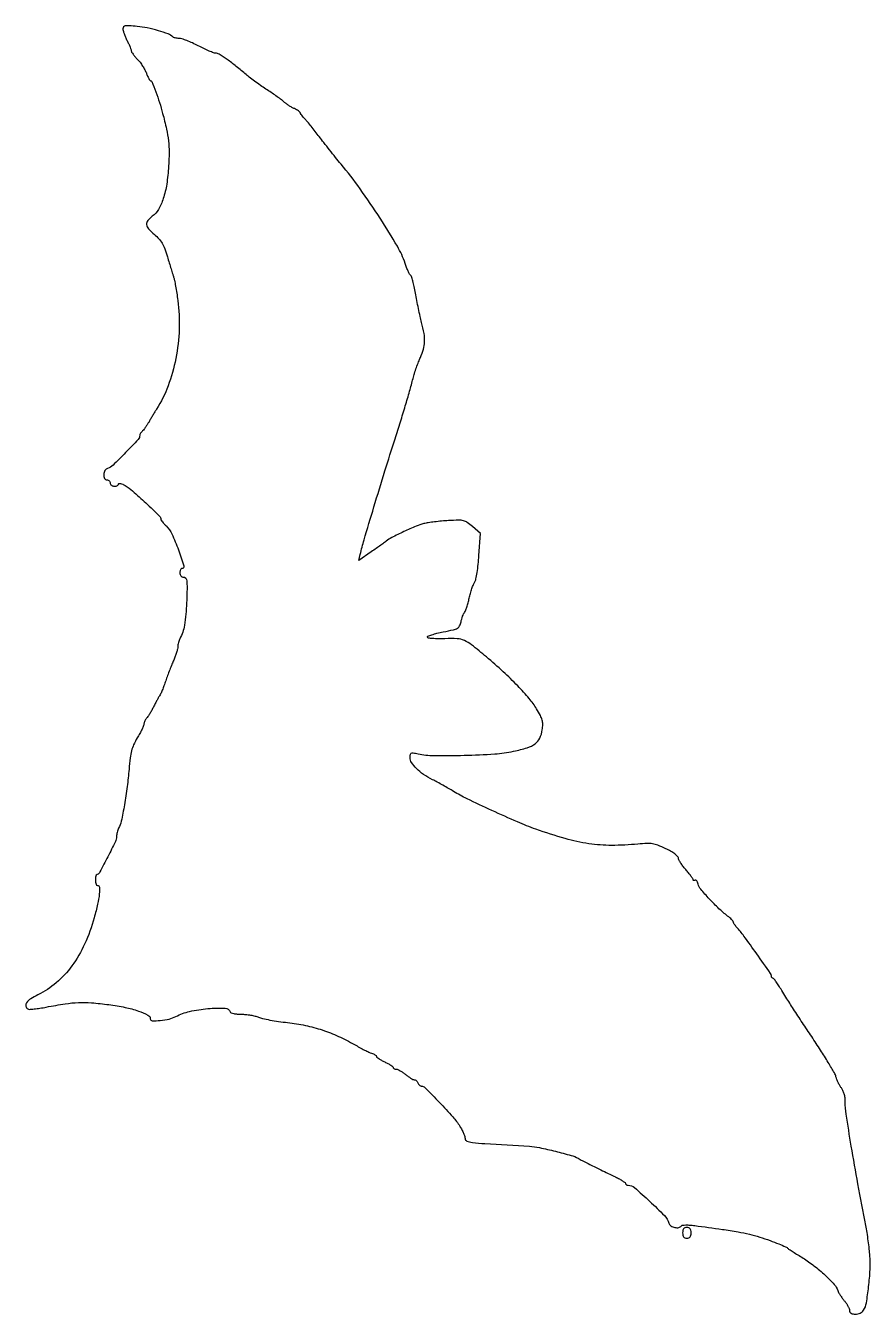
# Model space of a CAD drawing. Extents: x 0 to 400, y 0 to 610.
import ezdxf

# ---------------------------------------------------------------- set-up
doc = ezdxf.new("R2010")
doc.units = 0

msp = doc.modelspace()

# ---------------------------------------------------------------- linework, layer by layer
for points in [[(46, 608.605199, 0.069378), (46.12517, 607.707463, 0.016417), (46.5875, 606.263661, 0.016585), (47.234421, 604.624488, 0.015671), (48, 603, -0.009545), (48.76585, 601.425259, -0.011968), (49.4125, 599.935947, -0.010211), (49.895932, 598.671869, -0.086428), (50, 598.074316, 0.140486), (50.159188, 597.518937, 0.018267), (50.856886, 596.487699, 0.02011), (51.80001, 595.301095, 0.015565), (52.917058, 594.084849, -0.030653), (54.12793, 592.683895, -0.02003), (55.354355, 590.934401, -0.020158), (56.416532, 589.125882, -0.035954), (57.117946, 587.55037, 0.015786), (57.659005, 586.189989, 0.023636), (58.223575, 585.042921, 0.020456), (58.749343, 584.176737, 0.251177), (59.078963, 584, -0.308691), (59.735662, 583.551864, -0.004223), (61.557183, 578.780837, -0.011454), (63.350836, 573.601041, -0.012557), (64.847174, 568.5, -0.0108), (66.656556, 561.061886, -0.026405), (67.577607, 555.503987, -0.028508), (67.870008, 550.137034, -0.014635), (67.655476, 543.401799, -0.023152), (66.748336, 534.988348, -0.04075), (65.119902, 528.191564, -0.051043), (62.837542, 523.061562, -0.103758), (59.91616, 519.779894, 0.061306), (57.749641, 517.724439, 0.205474), (57.213196, 515.886144, 0.155548), (58.134523, 513.877225, 0.032106), (60.970167, 511.13865, -0.033835), (63.073241, 509.093479, -0.051419), (64.571761, 507.033743, -0.042696), (65.794645, 504.442078, -0.016112), (67.06907, 500.63865, 0.000937), (67.948787, 497.722285, 0.00099), (68.823443, 494.862604, 0.000944), (69.586774, 492.400988, 0.004508), (70.038012, 491, -0.030673), (70.426881, 489.533973, -0.005358), (70.959262, 486.723984, -0.005798), (71.510981, 483.40917, -0.005173), (72.00842, 479.953989, -0.04225), (72.664702, 466.346122, -0.039062), (71.068888, 452.450702, -0.040276), (67.428093, 439.444258, -0.054159), (61.983171, 428.5, 0.004347), (61.126659, 427.137399, 0.002652), (60.137862, 425.514363, 0.002657), (59.174956, 423.895383, 0.004708), (58.400737, 422.548897, -0.013365), (57.664675, 421.318563, -0.011425), (56.825768, 420.062147, -0.011576), (56.010394, 418.95485, -0.031893), (55.370325, 418.227468, 0.024429), (54.845808, 417.64903, 0.027583), (54.402533, 417.044312, 0.028407), (54.087636, 416.495097, 0.116472), (54, 416.123989, -0.188523), (53.237734, 414.174158, -0.006051), (47.319817, 407.915789, -0.008136), (41.365794, 401.966769, -0.115858), (38.803095, 400.437505, 0.19422), (37.538108, 399.391347, 0.11056), (36.989185, 397.452591, 0.132758), (37.360077, 395.697746, 0.281754), (38.5, 395, -0.099038), (39.072457, 394.885486, -0.097945), (39.559375, 394.559375, -0.097945), (39.885486, 394.072457, -0.099038), (40, 393.5, 0.130775), (40.153209, 392.924246, 0.10214), (40.583333, 392.4375, 0.08892), (41.230589, 392.111864, 0.072314), (42, 392, 0.050855), (42.765281, 392.078039, 0.070808), (43.4125, 392.310357, 0.090901), (43.847695, 392.65324, 0.182534), (44, 393.056536, -0.386801), (44.239859, 393.320202, -0.082962), (44.913486, 393.272257, -0.048333), (45.916334, 392.925176, -0.024101), (47.110525, 392.306536, -0.049524), (50.629819, 389.766699, -0.007972), (56.885277, 384.054389, -0.003465), (63.369006, 377.855788, -0.19777), (64.017277, 376.366065, 0.140048), (64.160953, 375.898673, 0.020245), (64.743823, 375.077031, 0.021633), (65.533929, 374.140409, 0.016988), (66.466364, 373.194041, -0.094647), (69.204516, 369.384641, -0.020505), (72.32633, 361.864726, -0.014617), (74.860168, 354.301114, -0.5032), (73.894689, 353, 0.208674), (73.552622, 352.85074, 0.082), (73.262815, 352.4125, 0.062472), (73.065656, 351.765669, 0.042796), (73, 351, 0.069329), (73.106502, 350.235597, 0.085423), (73.417418, 349.5875, 0.100004), (73.879116, 349.154169, 0.139486), (74.420996, 349, -0.408182), (76.343761, 347.116512, -0.017578), (76.192957, 336.728318, -0.024744), (75.13911, 326.134003, -0.090188), (72.967651, 319.763569, 0.04063), (72.596713, 318.94872, 0.024238), (72.284248, 317.929612, 0.024166), (72.070121, 316.87717, 0.038117), (72, 315.958705, -0.0576), (71.876173, 314.887393, -0.016358), (71.439759, 313.265553, -0.016247), (70.822838, 311.453016, -0.016536), (70.092795, 309.695136, 0.009753), (69.22582, 307.684939, 0.004623), (68.183264, 305.062806, 0.004579), (67.142851, 302.298968, 0.006464), (66.270466, 299.816543, -0.00709), (65.468648, 297.54402, -0.008341), (64.643078, 295.415867, -0.007458), (63.890615, 293.644294, -0.050359), (63.419748, 292.816543, 0.023613), (62.935797, 292.062534, 0.005097), (62.174521, 290.711734, 0.005308), (61.324865, 289.127936, 0.00505), (60.49449, 287.5, -0.010648), (59.640832, 285.871717, -0.010756), (58.721392, 284.28683, -0.010608), (57.862619, 282.942322, -0.042266), (57.252412, 282.178571, 0.045374), (56.773052, 281.5709, 0.035952), (56.367896, 280.838596, 0.037091), (56.089837, 280.098349, 0.071415), (56, 279.472578, -0.099745), (55.835476, 278.65606, -0.011504), (55.067577, 276.939614, -0.013487), (54.041311, 274.922528, -0.010623), (52.825793, 272.794006, 0.025411), (51.111574, 269.574776, 0.045052), (50.085769, 266.750989, 0.035215), (49.438462, 263.348646, 0.010069), (48.915487, 258, -0.013113), (48.061986, 249.787401, -0.010908), (46.73602, 241.107617, -0.008756), (45.246888, 233.402752, -0.07086), (44.016105, 230.030092, 0.035051), (43.626804, 229.161428, 0.023191), (43.298481, 228.11809, 0.023363), (43.072949, 227.069144, 0.04129), (43, 226.18728, -0.112011), (42.441329, 223.724752, -0.006175), (38.919725, 216.590583, -0.004567), (35.15752, 209.364393, -0.176323), (33.826094, 208.166667, 0.258271), (33.158871, 207.34456, 0.05253), (33.020273, 205.404429, 0.05507), (33.288477, 203.55056, 0.341713), (34, 203, -0.394956), (34.91617, 202.142553, -0.042089), (34.858913, 198.950402, -0.030504), (34.071579, 194.164597, -0.012056), (32.432549, 187.69584, -0.03802), (27.90595, 175.22815, -0.05157), (21.882313, 164.883982, -0.057184), (14.46699, 156.837692, -0.067594), (5.800204, 151.197109, 0.031735), (2.364117, 149.295699, 0.095595), (0.430226, 147.459529, 0.205567), (0.077262, 145.844895, 0.209735), (1.008308, 144.494865, 0.155281), (1.735991, 144.312563, 0.009501), (3.994547, 144.49734, 0.013414), (6.719174, 144.846512, 0.009483), (9.758308, 145.378378, -0.010024), (18.707914, 146.934636, -0.028219), (25.029429, 147.541456, -0.029976), (31.164257, 147.414699, -0.012567), (39.382897, 146.542517, -0.01836), (47.101379, 145.23684, -0.031521), (53.392517, 143.513902, -0.034145), (57.888767, 141.620348, -0.283211), (59, 139.815859, 0.408058), (59.867494, 138.929899, 0.02799), (63.726932, 139.064658, 0.033429), (67.951455, 139.736441, 0.066968), (71.110739, 140.919366, -0.068253), (77.584848, 143.324591, -0.033713), (86.274074, 144.655766, -0.027542), (94.373525, 144.895154, -0.315792), (96.800549, 143.098354, 0.234021), (97.224702, 142.670897, 0.030817), (98.493424, 142.322641, 0.030518), (100.152317, 142.079958, 0.021064), (102.049406, 142, -0.024313), (104.159269, 141.897343, -0.018281), (106.462495, 141.587337, -0.018589), (108.611782, 141.134792, -0.039903), (110.216073, 140.59519, 0.046067), (112.11968, 139.98088, 0.00921), (115.619721, 139.2653, 0.009666), (119.739287, 138.583909, 0.008881), (124, 138.040618, -0.024989), (132.407573, 136.692146, -0.027053), (140.414346, 134.535631, -0.027107), (148.127142, 131.531809, -0.025296), (155.655411, 127.649102, 0.007092), (158.058029, 126.297072, 0.007596), (160.44409, 125.04517, 0.007258), (162.524503, 124.031261, 0.035117), (163.75, 123.557678, -0.029377), (164.611553, 123.236045, -0.040239), (165.339062, 122.841937, -0.04561), (165.852515, 122.436772, -0.205726), (166, 122.093494, 0.230675), (166.192776, 121.697875, 0.01797), (167.17163, 120.987137, 0.021628), (168.460367, 120.199065, 0.014702), (169.988527, 119.410881, -0.014181), (171.517537, 118.624275, -0.020877), (172.808794, 117.841009, -0.01699), (173.794773, 117.135654, -0.229019), (173.988527, 116.75, 0.181403), (174.100979, 116.463647, 0.08924), (174.414717, 116.220313, 0.069913), (174.877834, 116.055409, 0.050662), (175.423275, 116, -0.105371), (176.161041, 115.842776, -0.024333), (177.301218, 115.265625, -0.02408), (178.575726, 114.456957, -0.021493), (179.817631, 113.5, 0.017306), (181.038505, 112.542857, 0.020904), (182.249959, 111.734375, 0.020054), (183.309699, 111.146348, 0.117151), (183.925741, 111, -0.114655), (184.403344, 110.889021, -0.065765), (184.897851, 110.559375, -0.06029), (185.333539, 110.073558, -0.061129), (185.638374, 109.5, 0.058181), (185.938924, 108.926397, 0.059048), (186.36226, 108.440625, 0.065087), (186.838472, 108.110607, 0.119571), (187.294373, 108, -0.200393), (189.033011, 107.274025, -0.003973), (195.868219, 100.249733, -0.009374), (202.197102, 93.388529, -0.040827), (205.516925, 88.97319, -0.019302), (206.467378, 87.330367, -0.020339), (207.270597, 85.647099, -0.020471), (207.84176, 84.146156, -0.080845), (208, 83.173891, 0.308804), (208.829975, 81.958186, 0.063164), (211.491262, 81.288331, 0.014804), (217.406771, 80.749624, 0.000621), (238.5, 79.483171, -0.037027), (243.183693, 78.857744, -0.009127), (250.752083, 77.125344, -0.007676), (258.226331, 75.148009, -0.061686), (261.5, 73.774737, 0.012315), (263.489478, 72.698755, 0.002372), (267.148827, 70.856438, 0.001985), (272.22047, 68.358246, 0.000774), (279.25, 64.943696, -0.013116), (281.070069, 64.003399, -0.019557), (282.604688, 63.078907, -0.015123), (283.785464, 62.250904, -0.236517), (284, 61.822745, 0.153858), (284.098896, 61.508966, 0.097947), (284.377379, 61.241681, 0.080475), (284.79347, 61.061326, 0.062181), (285.284695, 61, -0.179563), (288.181796, 59.924912, -0.010024), (295.464892, 53.397606, -0.012458), (302.349176, 46.645706, -0.116234), (304.467866, 43.101246, 0.169819), (305.444309, 41.800021, 0.095787), (307.283062, 41.023436, 0.100984), (309.197678, 41.009378, 0.208776), (310.403917, 41.844535, -0.237641), (310.885584, 42.140242, -0.017687), (312.472496, 42.217425, -0.021503), (314.457702, 42.158306, -0.014499), (316.712934, 41.928004, -0.001912), (329.808858, 40.154754, -0.009084), (337.278865, 38.975459, -0.015379), (342.586629, 37.86909, -0.018443), (347.5, 36.492657, -0.007267), (352.411759, 34.840088, -0.011652), (356.546386, 33.272513, -0.010192), (359.78177, 31.881387, -0.097183), (361, 31.011286, 0.059393), (361.399054, 30.678343, 0.001706), (363.2625, 29.47532, 0.003431), (365.473165, 28.080101, 0.002352), (368, 26.525911, -0.028848), (373.196692, 22.936958, -0.022297), (378.432576, 18.466794, -0.020285), (382.772972, 14.07029, -0.108189), (384.447757, 11.164603, 0.049218), (384.848347, 10.231945, 0.016781), (385.603765, 8.964843, 0.016498), (386.536988, 7.612849, 0.018284), (387.527355, 6.372282, -0.02711), (388.472852, 5.144093, -0.027723), (389.272294, 3.82967, -0.028831), (389.83384, 2.616011, -0.094028), (389.998779, 1.75, 0.275341), (390.781708, 0.438126, 0.13042), (392.767407, -0.039374, 0.10228), (395.115622, 0.503606, 0.146398), (396.709831, 1.906973, 0.098431), (397.989179, 5.285173, 0.012791), (399.071628, 12.954966, 0.015996), (399.747544, 21.115802, 0.03069), (399.677204, 27.681289, 0.010473), (399.383319, 30.831588, 0.005644), (398.896223, 34.700129, 0.005619), (398.310803, 38.6327, 0.008795), (397.70986, 42, -0.003232), (393.981618, 61.625805, -0.004239), (390.844745, 79.599408, -0.003219), (388.448368, 94.652487, -0.037876), (388, 100.562831, 0.03385), (387.873439, 102.430107, 0.034884), (387.496106, 104.244094, 0.037178), (386.908952, 105.856862, 0.058978), (386.152491, 107.115141, -0.032216), (385.393439, 108.237357, -0.019768), (384.64069, 109.646034, -0.019789), (384.003573, 111.105288, -0.033083), (383.60031, 112.381997, 0.071666), (382.868845, 114.198091, 0.004548), (379.932365, 119.15207, 0.006604), (376.28851, 124.998128, 0.004859), (372.103229, 131.381997, -0.001777), (367.722853, 137.974455, -0.001898), (363.48556, 144.454399, -0.0018), (359.883734, 150.052514, -0.008884), (357.921779, 153.25, 0.009243), (356.567512, 155.453557, 0.014058), (355.303148, 157.310937, 0.008608), (354.194834, 158.790226, 0.23166), (353.766369, 159, -0.138318), (353.474123, 159.082423, -0.100119), (353.225121, 159.314093, -0.085824), (353.057466, 159.660599, -0.069967), (353, 160.069254, 0.15434), (352.598906, 161.337691, 0.001108), (346.08301, 170.567014, 0.004076), (340.010268, 178.982075, 0.02349), (336.557315, 183.25, -0.01919), (335.960375, 183.974999, -0.022597), (335.454425, 184.70625, -0.02225), (335.087798, 185.353181, -0.114829), (334.989663, 185.75, 0.17107), (334.842258, 186.150529, 0.020209), (334.198432, 186.867188, 0.022302), (333.33346, 187.679271, 0.016537), (332.310625, 188.5, -0.029218), (328.212922, 191.962348, -0.016409), (323.63728, 196.606126, -0.012552), (319.59765, 201.211133, -0.112744), (318.388174, 203.589529, 0.039083), (318.093052, 204.46821, 0.069839), (317.700935, 205.119981, 0.109663), (317.280928, 205.453613, 0.257049), (316.893326, 205.434072, -0.068876), (316.550028, 205.282392, -0.139123), (316.256779, 205.281796, -0.185199), (316.060287, 205.428303, -0.135865), (315.980816, 205.690983, 0.143553), (315.824357, 206.18133, 0.00905), (314.944778, 207.434141, 0.01273), (313.815639, 208.902063, 0.009081), (312.480816, 210.489071, -0.01707), (311.147163, 212.12711, -0.020813), (310.018629, 213.750188, -0.019845), (309.19401, 215.169725, -0.120041), (308.986856, 215.989071, 0.208222), (308.647742, 216.749923, 0.027495), (307.24998, 217.8941, 0.027572), (305.319037, 219.1478, 0.018268), (302.979209, 220.378457, 0.015887), (299.302829, 222.002171, 0.055165), (296.804791, 222.704046, 0.052274), (294.145445, 222.861766, 0.013252), (289.823868, 222.551303, -0.024274), (277.422363, 221.934676, -0.03657), (266.632531, 222.712523, -0.033457), (255.39779, 225.130186, -0.016535), (241.5, 229.611446, -0.015751), (232.849336, 233.031423, -0.005602), (220.704378, 238.443217, -0.005085), (208.923361, 243.997579, -0.025212), (202.5, 247.516219, 0.00631), (200.232102, 248.872385, 0.003916), (197.537822, 250.409608, 0.003928), (194.854431, 251.885306, 0.007079), (192.628757, 253.046229, -0.032139), (188.326117, 255.572307, -0.046978), (184.937199, 258.363744, -0.056744), (182.714264, 261.143681, -0.141215), (182, 263.622236, -0.04056), (182.116055, 265.050551, -0.252414), (182.549252, 265.6126, -0.146126), (183.435991, 265.728036, -0.012061), (185.75, 265.295313, 0.050176), (193.288615, 264.472472, 0.008748), (207.610213, 264.601987, 0.009578), (222.035362, 265.261599, 0.036034), (231, 266.496471, 0.023023), (237.476939, 268.184583, 0.085478), (241.221359, 270.093884, 0.122294), (243.385807, 272.741451, 0.073408), (244.574339, 276.647163, 0.033246), (244.788197, 279.237167, 0.070531), (244.538012, 281.229622, 0.055207), (243.695475, 283.363524, 0.014125), (241.865233, 286.60055, 0.040308), (238.390375, 291.432909, 0.016095), (232.910319, 297.480833, 0.014534), (226.04039, 304.187386, 0.011043), (218.143427, 311.144543, 0.007122), (211.088449, 316.918612, 0.064224), (207.679951, 318.977401, 0.091965), (204.317649, 319.770626, 0.021486), (198.5, 319.801464, -0.010448), (195.249528, 319.746948, -0.01996), (192.640987, 319.861904, -0.016654), (190.666714, 320.094477, -0.289762), (190.199323, 320.5, -0.385684), (190.418755, 320.96115, -0.016171), (192.267652, 321.65311, -0.020736), (194.707276, 322.366037, -0.012342), (197.662669, 323.021224, 0.006771), (202.567487, 324.051397, 0.073218), (204.452931, 324.77563, 0.155085), (205.442557, 325.837572, 0.060249), (206.085785, 327.76506, -0.019522), (206.41135, 329.090962, -0.018572), (206.844023, 330.410029, -0.01889), (207.313419, 331.545908, -0.060332), (207.741482, 332.243837, 0.075613), (208.200361, 333.045759, 0.012163), (208.810612, 334.746627, 0.013203), (209.432427, 336.802173, 0.01125), (209.981588, 339, -0.013229), (210.556789, 341.263909, -0.012822), (211.256351, 343.518148, -0.012836), (211.972991, 345.467928, -0.045329), (212.575008, 346.657527, 0.08785), (213.145986, 348.071299, 0.012177), (213.728094, 351.195096, 0.013454), (214.238029, 355.007316, 0.010377), (214.595495, 359.18713), (215.266067, 369.559206), (211.515706, 372.852066, 0.024671), (209.033552, 374.823421, 0.0945), (207.250223, 375.648707, 0.06733), (204.998687, 375.898591, 0.008642), (200.132673, 375.697946, 0.008278), (196.91712, 375.456164, 0.00726), (193.567098, 375.099301, 0.007315), (190.55164, 374.688879, 0.021607), (188.5, 374.287681, 0.040681), (184.827106, 373.080138, 0.009963), (179.007975, 370.489269, 0.009045), (173.324689, 367.695413, 0.056188), (170.624641, 365.898328, -0.01845), (169.895461, 365.329353, -0.001862), (168.105445, 364.046059, -0.002332), (165.958827, 362.534207, -0.001855), (163.627939, 360.921606), (157.755878, 356.891204), (158.406376, 359.695602, -0.014449), (160.215981, 366.58618, -0.001599), (164.857779, 382.203003, -0.002113), (170.05775, 399.233795, -0.002902), (174.886855, 414.5, 0.002614), (177.410138, 422.460841, 0.003056), (179.71938, 430.043861, 0.003302), (181.73786, 436.987718, 0.005144), (183.375926, 443, -0.012369), (184.076865, 445.433497, -0.008074), (184.999823, 448.20625, -0.008121), (185.98792, 450.882214, -0.015348), (186.884939, 453, 0.03836), (188.320716, 456.877088, 0.061175), (188.868402, 460.364261, 0.052032), (188.593467, 464.264091, 0.020387), (187.440689, 469.539901, -0.007898), (186.7444, 472.384017, -0.003736), (185.931935, 476.072174, -0.003702), (185.139011, 479.944956, -0.005224), (184.494176, 483.407926, 0.009167), (183.896878, 486.480754, 0.0133), (183.248318, 489.166821, 0.008859), (182.615443, 491.357515, 0.175011), (182.200943, 491.907926, -0.127915), (181.761927, 492.391121, -0.012971), (181.07145, 493.794828, -0.015563), (180.332654, 495.541867, -0.011797), (179.628159, 497.5, 0.052089), (175.965921, 505.573578, 0.010811), (167.790258, 518.86201, 0.011957), (158.282137, 532.847197, 0.018011), (149.280277, 544.517608, -0.003356), (146.732728, 547.627497, -0.002264), (143.865847, 551.208577, -0.00228), (141.12464, 554.6972, -0.004534), (138.990852, 557.490312, 0.004945), (137.106462, 559.952762, 0.004824), (135.15825, 562.398105, 0.00476), (133.406125, 564.512852, 0.017971), (132.25, 565.785766, -0.01426), (131.388319, 566.720462, -0.018812), (130.660938, 567.622463, -0.016462), (130.117979, 568.402478, -0.144793), (130, 568.801343, 0.216956), (129.842073, 569.148174, 0.027175), (129.173928, 569.668742, 0.027984), (128.265025, 570.227988, 0.019732), (127.187841, 570.75656, -0.024638), (125.958433, 571.374859, -0.01555), (124.585773, 572.209561, -0.01561), (123.284443, 573.116493, -0.027544), (122.278727, 573.954954, 0.026165), (121.098385, 574.944522, 0.006656), (119.081992, 576.421126, 0.006767), (116.730841, 578.04776, 0.006805), (114.340886, 579.607067, -0.009851), (111.802382, 581.285426, -0.006849), (109.000041, 583.275816, -0.00691), (106.362025, 585.260907, -0.014153), (104.36138, 586.902785, 0.011339), (99.693713, 590.777586, 0.015464), (95.305395, 594.039745, 0.012446), (91.556642, 596.514235, 0.14055), (89.862692, 597, -0.093254), (88.975789, 597.166865, -0.008376), (86.872721, 598.028125, -0.010666), (84.384526, 599.159557, -0.00813), (81.708422, 600.5, 0.012963), (78.967502, 601.839928, 0.014881), (76.282798, 602.971875, 0.014071), (73.964231, 603.794939, 0.078403), (72.664536, 604, -0.027758), (71.719837, 604.052487, -0.029753), (70.808787, 604.209337, -0.031135), (70.049675, 604.437712, -0.108148), (69.620696, 604.712637, 0.106667), (67.459941, 606.106374, 0.018414), (62.81564, 607.663582, 0.020816), (57.565281, 608.97665, 0.028565), (52.75, 609.686312, 0.006597), (48.899595, 609.979565, 0.055466), (47.161972, 609.896099, 0.168438), (46.329615, 609.44939, 0.188303)], [(311, 38.5, 0.044917), (311.106468, 37.317234, 0.124434), (311.45, 36.5625, 0.149477), (312.064742, 36.142566, 0.07578), (313, 36, 0.07578), (313.935258, 36.142566, 0.149477), (314.55, 36.5625, 0.124434), (314.893532, 37.317234, 0.044917), (315, 38.5, 0.044917), (314.893532, 39.682766, 0.124434), (314.55, 40.4375, 0.149477), (313.935258, 40.857434, 0.07578), (313, 41, 0.07578), (312.064742, 40.857434, 0.149477), (311.45, 40.4375, 0.124434), (311.106468, 39.682766, 0.044917)]]:
    msp.add_lwpolyline(points, format="xyb", close=True)

doc.saveas('drawing.dxf')
